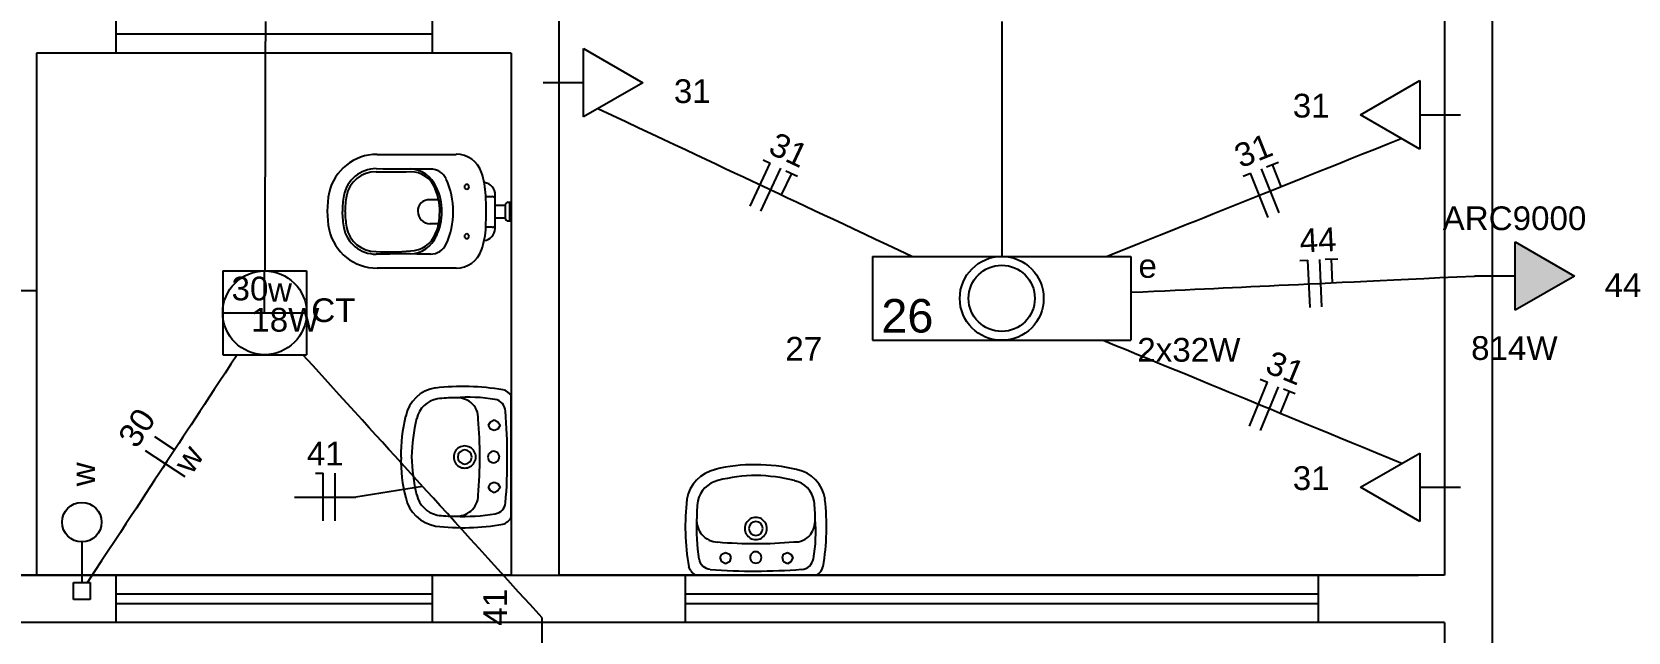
# Model space of a CAD drawing. Header units: millimetres. Extents: x -182 to 147, y -1396 to 58.
# Drawn here: x -140.09 to -130, y 31.37 to 35.16 of the extents above; entities that cross this region are included whole.
import ezdxf

# ---------------------------------------------------------------- set-up
doc = ezdxf.new("R2010")
doc.units = ezdxf.units.MM
doc.header["$LTSCALE"] = 10
doc.header["$MEASUREMENT"] = 0
for name, color, linetype in [('Arquitetura', 8, 'Continuous'), ('EL-Condutos', 4, 'Continuous'), ('EL-Fios (Fase 1)', 7, 'Continuous'), ('EL-Fios (Fase 3)', 7, 'Continuous'), ('EL-Fios (Neutro)', 170, 'Continuous'), ('EL-Fios (Retorno)', 10, 'Continuous'), ('EL-Fios (Terra)', 90, 'Continuous'), ('EL-Textos fios', 7, 'Continuous'), ('P-SIMBOL', 170, 'Continuous'), ('Textos', 7, 'Continuous')]:
    doc.layers.add(name, color=color, linetype=linetype)
doc.styles.add('Arial', font='arial.ttf')

msp = doc.modelspace()

# ---------------------------------------------------------------- hatches: boundary and pattern name
at = {"layer": 'P-SIMBOL', "linetype": 'Continuous'}
msp.add_hatch(color=256, dxfattribs=at).paths.add_polyline_path([(-130.717, 33.4006), (-130.342, 33.6171), (-130.717, 33.8336)])

# ---------------------------------------------------------------- linework, layer by layer
at = {"layer": 'Arquitetura', "linetype": 'Continuous'}
for p, q in [((-131.163, 38.7259), (-131.163, 31.7259)), ((-130.862, 38.7259), (-130.862, 27.5259)), ((-136.762, 35.3269), (-136.762, 31.7259)), ((-137.563, 35.1459), (-139.563, 35.1459)), ((-140.063, 35.0259), (-140.063, 33.5259)), ((-137.063, 35.0259), (-140.063, 35.0259)), ((-137.063, 35.0259), (-137.063, 31.7259)), ((-140.362, 33.5259), (-140.063, 33.5259)), ((-137.063, 31.7259), (-145.563, 31.7259)), ((-131.163, 31.7259), (-136.762, 31.7259)), ((-137.563, 31.6059), (-139.563, 31.6059)), ((-131.963, 31.6059), (-135.963, 31.6059)), ((-137.563, 31.5459), (-139.563, 31.5459)), ((-131.963, 31.5459), (-135.963, 31.5459)), ((-131.163, 31.4259), (-151.463, 31.4259)), ((-131.163, 31.4259), (-131.163, 19.8269))]:
    msp.add_line(p, q, dxfattribs=at)
at = {"layer": 'Arquitetura'}
for p, q in [((-139.563, 35.3269), (-139.563, 35.0259)), ((-137.563, 35.3269), (-137.563, 35.0259)), ((-137.911, 34.3859), (-137.412, 34.3859)), ((-137.223, 34.1199), (-137.183, 34.1199)), ((-137.164, 33.9169), (-137.164, 34.1279)), ((-137.578, 34.0999), (-137.523, 34.0999)), ((-137.164, 34.0649), (-137.101, 34.0649)), ((-137.101, 34.0649), (-137.101, 33.9839)), ((-137.082, 34.0839), (-137.063, 34.0839)), ((-137.075, 34.0839), (-137.075, 33.9649)), ((-137.063, 34.0859), (-137.063, 33.9589)), ((-137.523, 33.9469), (-137.578, 33.9469)), ((-137.183, 33.9249), (-137.224, 33.9249)), ((-137.164, 33.9839), (-137.101, 33.9839)), ((-137.082, 33.9649), (-137.063, 33.9649)), ((-137.412, 33.6669), (-137.911, 33.6669)), ((-140.063, 33.5259), (-140.063, 31.7259)), ((-137.063, 32.4749), (-137.063, 32.8599)), ((-137.207, 32.6739), (-137.194, 32.6949)), ((-137.194, 32.6949), (-137.172, 32.7079)), ((-137.172, 32.7079), (-137.147, 32.6949)), ((-137.147, 32.6949), (-137.134, 32.6739)), ((-137.063, 32.3479), (-137.063, 32.7249)), ((-137.194, 32.6489), (-137.207, 32.6739)), ((-137.172, 32.6399), (-137.194, 32.6489)), ((-137.147, 32.6489), (-137.172, 32.6399)), ((-137.134, 32.6739), (-137.147, 32.6489)), ((-137.063, 32.0939), (-137.063, 32.4749)), ((-137.207, 32.2799), (-137.194, 32.3059)), ((-137.194, 32.3059), (-137.172, 32.3139)), ((-137.172, 32.3139), (-137.147, 32.3059)), ((-137.147, 32.3059), (-137.134, 32.2799)), ((-137.194, 32.2589), (-137.207, 32.2799)), ((-137.172, 32.2459), (-137.194, 32.2589)), ((-137.147, 32.2589), (-137.172, 32.2459)), ((-137.134, 32.2799), (-137.147, 32.2589)), ((-135.743, 31.8369), (-135.731, 31.8579)), ((-135.731, 31.8109), (-135.743, 31.8369)), ((-135.731, 31.8579), (-135.709, 31.8699)), ((-135.709, 31.7979), (-135.731, 31.8109)), ((-135.709, 31.8699), (-135.684, 31.8579)), ((-135.684, 31.8109), (-135.709, 31.7979)), ((-135.684, 31.8579), (-135.675, 31.8369)), ((-135.675, 31.8369), (-135.684, 31.8109)), ((-135.349, 31.8369), (-135.341, 31.8579)), ((-135.341, 31.8109), (-135.349, 31.8369)), ((-135.341, 31.8579), (-135.316, 31.8699)), ((-135.316, 31.7979), (-135.341, 31.8109)), ((-135.316, 31.8699), (-135.295, 31.8579)), ((-135.295, 31.8109), (-135.316, 31.7979)), ((-135.295, 31.8579), (-135.282, 31.8369)), ((-135.282, 31.8369), (-135.295, 31.8109)), ((-140.515, 31.7259), (-131.329, 31.7259)), ((-139.563, 31.7259), (-139.563, 31.4259)), ((-137.563, 31.7259), (-137.563, 31.4259)), ((-135.963, 31.7259), (-135.963, 31.4259)), ((-135.896, 31.7259), (-135.514, 31.7259)), ((-135.642, 31.7259), (-135.265, 31.7259)), ((-135.514, 31.7259), (-135.13, 31.7259)), ((-131.963, 31.7259), (-131.963, 31.4259))]:
    msp.add_line(p, q, dxfattribs=at)
for centre, radius, start, end in [((-137.911, 34.0749), 0.3111, 90.0055, 167.294), ((-137.411, 34.2169), 0.1696, 19.0789, 90.1997), ((-137.915, 34.0849), 0.2107, 90.4233, 168.89), ((-137.922, 34.0889), 0.1863, 88.5002, 169.656), ((-137.63, 51.9789), 17.6851, 269.072, 270.188), ((-137.859, 45.5929), 11.3174, 269.71, 270.806), ((-137.711, 34.1039), 0.1899, 23.5727, 86.7329), ((-137.699, 34.1089), 0.1672, 20.863, 90.2362), ((-137.572, 34.1849), 0.1079, 24.961, 90.9064), ((-137.918, 34.0239), 0.4888, 0, 24.9606), ((-137.721, 34.1089), 0.4972, 2.04895, 19.145), ((-137.242, 34.1299), 0.0781, 358.418, 83.4493), ((-137.642, 34.0269), 0.584, 168.435, 191.568), ((-137.578, 34.0239), 0.5523, 169.437, 180), ((-137.583, 34.0249), 0.531, 169.437, 180.003), ((-137.829, 34.0449), 0.3108, 10.3133, 23.389), ((-137.838, 34.0319), 0.3357, 358.718, 26.1404), ((-137.344, 34.1809), 0.0148, 90, 180), ((-137.344, 34.1809), 0.0148, 180, 270), ((-137.344, 34.1809), 0.0148, 0, 90), ((-137.344, 34.1809), 0.0148, 270, 0), ((-140.013, 34.0269), 2.7912, 357.951, 2.0489), ((-137.183, 34.1009), 0.019, 0, 90), ((-137.579, 34.0239), 0.5519, 180, 190.577), ((-137.553, 34.0259), 0.5602, 180.136, 190.285), ((-137.583, 34.0279), 0.0713, 86.0445, 182.345), ((-137.575, 34.0259), 0.0783, 180.003, 270), ((-137.838, 34.0169), 0.3358, 333.861, 1.27996), ((-137.915, 34.0239), 0.3999, 348.981, 0.00216), ((-137.915, 34.0239), 0.4, 0, 11.0171), ((-137.918, 34.0239), 0.4888, 335.039, 0.00031), ((-137.082, 34.0649), 0.019, 90, 180), ((-137.911, 33.9779), 0.3111, 192.713, 269.998), ((-137.92, 33.9609), 0.2053, 190.569, 270.928), ((-137.92, 33.9609), 0.1883, 190.569, 270.928), ((-137.731, 33.9799), 0.211, 333.002, 351.195), ((-137.719, 33.9439), 0.4957, 340.843, 358.109), ((-137.242, 33.9189), 0.0776, 275.575, 358.63), ((-137.183, 33.9439), 0.019, 270, 0), ((-137.082, 33.9839), 0.019, 180, 270), ((-137.708, 33.9429), 0.1863, 272.443, 336.734), ((-137.699, 33.9439), 0.1672, 269.764, 339.137), ((-137.572, 33.8639), 0.1079, 269.094, 335.039), ((-137.344, 33.8679), 0.0148, 90, 180), ((-137.344, 33.8679), 0.0148, 180, 270), ((-137.344, 33.8679), 0.0148, 0, 90), ((-137.344, 33.8679), 0.0148, 270, 0), ((-137.834, 35.0719), 1.3023, 266.351, 275.878), ((-137.746, 15.4629), 18.2934, 89.4622, 90.5333), ((-137.411, 33.8369), 0.1696, 269.8, 340.921), ((-137.512, 32.6899), 0.2214, 97.7196, 169.592), ((-137.37, 31.4129), 1.5061, 80.2791, 96.5765), ((-137.13, 32.8219), 0.0772, 27.8673, 78.5693), ((-137.506, 32.6849), 0.1567, 98.4194, 168.384), ((-137.439, 32.2089), 0.6378, 87.9946, 98.1696), ((-137.326, 31.9499), 0.9009, 79.782, 95.7972), ((-137.409, 32.6909), 0.1563, 54.6525, 92.8394), ((-137.398, 32.7199), 0.1262, 356.773, 50.7547), ((-137.179, 32.7579), 0.0803, 3.11398, 80.3928), ((-136.812, 32.4949), 0.9482, 165.637, 181.341), ((-136.548, 32.4479), 1.1449, 166.458, 178.697), ((-139.967, 32.4729), 2.7052, 0.02076, 5.09507), ((-140.846, 32.4729), 3.7579, 0, 4.41438), ((-137.357, 32.4729), 0.0698, 119.997, 179.999), ((-137.357, 32.4729), 0.0444, 90, 180), ((-137.357, 32.4729), 0.0698, 60.0032, 119.997), ((-137.357, 32.4729), 0.0444, 0.00968, 90), ((-137.357, 32.4729), 0.0698, 0, 59.9929), ((-137.175, 32.4729), 0.036, 120.019, 180.037), ((-137.175, 32.4729), 0.036, 60.0128, 119.987), ((-137.174, 32.4729), 0.036, 0, 60.0398), ((-136.813, 32.4509), 0.947, 178.698, 194.422), ((-136.54, 32.5029), 1.1531, 181.352, 193.504), ((-137.357, 32.4729), 0.0698, 180, 239.993), ((-137.357, 32.4729), 0.0444, 180, 270), ((-137.357, 32.4729), 0.0698, 240.003, 299.997), ((-137.357, 32.4729), 0.0444, 270, 0), ((-137.357, 32.4729), 0.0698, 299.997, 359.999), ((-140.211, 32.4789), 2.9495, 355.19, 359.939), ((-137.175, 32.4729), 0.036, 180, 240.04), ((-137.175, 32.4729), 0.036, 240.013, 299.987), ((-137.175, 32.4729), 0.036, 300.019, 0.03665), ((-140.519, 32.4599), 3.4312, 355.375, 0.21026), ((-135.722, 32.1649), 0.2349, 102.514, 169.944), ((-135.538, 31.4769), 0.947, 88.698, 104.422), ((-135.495, 31.4749), 0.9482, 75.6368, 91.3415), ((-135.299, 32.1759), 0.2214, 7.71962, 79.5925), ((-135.719, 32.1589), 0.1693, 102.946, 167.281), ((-135.487, 31.2039), 1.1531, 91.3524, 103.504), ((-135.541, 31.2119), 1.1449, 76.4579, 88.6966), ((-135.304, 32.1699), 0.1567, 8.41938, 78.3837), ((-137.501, 32.2679), 0.2349, 192.514, 259.944), ((-137.495, 32.2709), 0.1693, 192.946, 257.281), ((-137.405, 32.2329), 0.1334, 310.344, 359.449), ((-134.455, 32.0329), 1.5077, 173.413, 189.693), ((-135.269, 32.1019), 0.6219, 171.322, 181.826), ((-135.78, 32.1029), 0.6378, 357.995, 8.16964), ((-136.576, 32.0339), 1.5061, 350.279, 6.57653), ((-137.439, 32.7209), 0.6219, 261.322, 271.826), ((-137.41, 32.2419), 0.1432, 266.602, 309.6), ((-137.361, 33.3249), 1.2273, 267.323, 279.242), ((-137.176, 32.1899), 0.0769, 278.756, 355.613), ((-137.152, 32.1459), 0.1044, 290.542, 328.93), ((-135.517, 32.0209), 0.0698, 90, 149.993), ((-135.517, 32.0209), 0.0698, 29.9968, 89.9993), ((-137.369, 33.5339), 1.5077, 263.413, 279.693), ((-134.665, 32.0249), 1.2273, 177.323, 189.242), ((-135.748, 32.0739), 0.1432, 176.602, 219.6), ((-135.517, 32.0209), 0.0698, 150.003, 209.997), ((-135.517, 32.0209), 0.0698, 209.997, 269.999), ((-135.517, 32.0209), 0.0444, 90, 180), ((-135.517, 32.0209), 0.0444, 180, 270), ((-135.517, 32.0209), 0.0444, 0, 90), ((-135.517, 32.0209), 0.0444, 270.01, 0), ((-135.517, 32.0209), 0.0698, 270, 329.993), ((-135.517, 32.0209), 0.0698, 330.003, 29.9968), ((-135.299, 32.0729), 0.1563, 324.652, 2.83944), ((-136.039, 31.9899), 0.9009, 349.782, 5.79718), ((-135.756, 32.0689), 0.1334, 220.344, 269.449), ((-135.51, 34.8749), 2.9495, 265.19, 269.939), ((-135.517, 34.6309), 2.7052, 270.021, 275.095), ((-135.269, 32.0619), 0.1262, 266.773, 320.755), ((-135.8, 31.8399), 0.0769, 188.756, 265.613), ((-135.517, 31.8379), 0.036, 150.013, 209.987), ((-135.517, 31.8379), 0.036, 90, 150.04), ((-135.517, 31.8379), 0.036, 210.019, 270.037), ((-135.517, 31.8379), 0.036, 30.0191, 90.0367), ((-135.517, 31.8379), 0.036, 270, 330.04), ((-135.517, 31.8379), 0.036, 330.013, 29.9872), ((-135.232, 31.8429), 0.0803, 273.114, 350.393), ((-135.844, 31.8159), 0.1044, 200.542, 238.93), ((-135.529, 35.1829), 3.4312, 265.375, 270.21), ((-135.517, 35.5099), 3.7579, 270, 274.414), ((-135.168, 31.7949), 0.0772, 297.867, 348.569)]:
    msp.add_arc(centre, radius, start, end, dxfattribs=at)
at = {"layer": 'EL-Condutos', "linetype": 'Continuous'}
for points in [[(-138.6172, 35.225), (-138.6174, 35.1423), (-138.6176, 35.0589), (-138.6178, 34.9744), (-138.618, 34.8882), (-138.6182, 34.7995), (-138.6184, 34.708), (-138.6187, 34.6128), (-138.6189, 34.5135), (-138.6192, 34.4095), (-138.6194, 34.3002), (-138.6197, 34.1849), (-138.62, 34.0631), (-138.6203, 33.9342), (-138.6207, 33.7976), (-138.621, 33.6527)], [(-133.9624, 35.2257), (-133.9624, 35.1475), (-133.9624, 35.0687), (-133.9624, 34.9887), (-133.9624, 34.9072), (-133.9624, 34.8234), (-133.9624, 34.7368), (-133.9624, 34.6469), (-133.9624, 34.5531), (-133.9624, 34.4549), (-133.9624, 34.3517), (-133.9624, 34.2429), (-133.9624, 34.128), (-133.9624, 34.0065), (-133.9625, 33.8778), (-133.9625, 33.7413)], [(-136.5157, 34.6762), (-136.425, 34.6335), (-136.3386, 34.5929), (-136.2563, 34.5542), (-136.1778, 34.5173), (-136.1028, 34.482), (-136.031, 34.4483), (-135.9621, 34.4159), (-135.8959, 34.3848), (-135.832, 34.3547), (-135.7702, 34.3257), (-135.7102, 34.2975), (-135.6517, 34.27), (-135.5944, 34.243), (-135.5381, 34.2165), (-135.4823, 34.1903), (-135.427, 34.1643), (-135.3717, 34.1383), (-135.3163, 34.1122), (-135.2603, 34.0859), (-135.2035, 34.0592), (-135.1457, 34.0321), (-135.0865, 34.0042), (-135.0257, 33.9757), (-134.963, 33.9462), (-134.8981, 33.9156), (-134.8307, 33.8839), (-134.7605, 33.8509), (-134.6872, 33.8165), (-134.6106, 33.7805), (-134.5304, 33.7427)], [(-133.3002, 33.7407), (-133.2279, 33.7697), (-133.1586, 33.7974), (-133.092, 33.824), (-133.028, 33.8497), (-132.9662, 33.8744), (-132.9064, 33.8983), (-132.8483, 33.9215), (-132.7918, 33.9442), (-132.7366, 33.9663), (-132.6824, 33.9879), (-132.6289, 34.0093), (-132.5761, 34.0305), (-132.5235, 34.0515), (-132.4709, 34.0725), (-132.4182, 34.0936), (-132.365, 34.1149), (-132.3112, 34.1365), (-132.2564, 34.1584), (-132.2004, 34.1808), (-132.1431, 34.2037), (-132.084, 34.2274), (-132.0231, 34.2518), (-131.96, 34.277), (-131.8945, 34.3032), (-131.8263, 34.3305), (-131.7553, 34.3589), (-131.6811, 34.3886), (-131.6035, 34.4196), (-131.5224, 34.4521), (-131.4373, 34.4861)], [(-133.1449, 33.5144), (-133.0711, 33.5179), (-133.0004, 33.5212), (-132.9323, 33.5244), (-132.8666, 33.5275), (-132.8029, 33.5305), (-132.7409, 33.5335), (-132.6804, 33.5363), (-132.621, 33.5391), (-132.5624, 33.5419), (-132.5043, 33.5447), (-132.4464, 33.5474), (-132.3884, 33.5501), (-132.33, 33.5529), (-132.2708, 33.5557), (-132.2106, 33.5585), (-132.1491, 33.5615), (-132.0858, 33.5644), (-132.0207, 33.5675), (-131.9532, 33.5707), (-131.8832, 33.574), (-131.8103, 33.5775), (-131.7342, 33.5811), (-131.6545, 33.5848), (-131.5711, 33.5888), (-131.4835, 33.5929), (-131.3915, 33.5973), (-131.2948, 33.6018), (-131.193, 33.6067), (-131.0858, 33.6117), (-130.973, 33.6171)], [(-133.3207, 33.2114), (-133.2467, 33.1809), (-133.1758, 33.1517), (-133.1077, 33.1237), (-133.0423, 33.0968), (-132.9792, 33.0708), (-132.9183, 33.0457), (-132.8592, 33.0214), (-132.8018, 32.9977), (-132.7456, 32.9746), (-132.6906, 32.9519), (-132.6364, 32.9296), (-132.5829, 32.9076), (-132.5296, 32.8856), (-132.4764, 32.8637), (-132.4231, 32.8418), (-132.3693, 32.8196), (-132.3148, 32.7972), (-132.2595, 32.7744), (-132.2029, 32.7511), (-132.1448, 32.7272), (-132.0851, 32.7026), (-132.0234, 32.6772), (-131.9596, 32.6509), (-131.8932, 32.6236), (-131.8242, 32.5951), (-131.7521, 32.5655), (-131.6769, 32.5345), (-131.5982, 32.5021), (-131.5157, 32.4681), (-131.4293, 32.4325)], [(-138.796, 33.1193), (-138.8351, 33.0599), (-138.872, 33.0036), (-138.9071, 32.9503), (-138.9404, 32.8996), (-138.9721, 32.8513), (-139.0025, 32.8051), (-139.0315, 32.7609), (-139.0595, 32.7182), (-139.0866, 32.677), (-139.113, 32.6369), (-139.1388, 32.5976), (-139.1642, 32.559), (-139.1893, 32.5207), (-139.2144, 32.4826), (-139.2396, 32.4443), (-139.265, 32.4055), (-139.2909, 32.3662), (-139.3174, 32.3258), (-139.3446, 32.2844), (-139.3728, 32.2415), (-139.4021, 32.1969), (-139.4327, 32.1503), (-139.4647, 32.1016), (-139.4983, 32.0504), (-139.5337, 31.9966), (-139.5711, 31.9397), (-139.6105, 31.8797), (-139.6523, 31.8161), (-139.6965, 31.7489), (-139.7433, 31.6776)], [(-136.8675, 31.4562), (-136.944, 31.5403), (-137.0161, 31.6196), (-137.0841, 31.6942), (-137.1481, 31.7647), (-137.2086, 31.8311), (-137.2657, 31.8939), (-137.3198, 31.9534), (-137.3712, 32.0099), (-137.4201, 32.0637), (-137.4669, 32.1151), (-137.5117, 32.1644), (-137.555, 32.212), (-137.5969, 32.258), (-137.6378, 32.303), (-137.6779, 32.3471), (-137.7175, 32.3906), (-137.7569, 32.434), (-137.7965, 32.4774), (-137.8364, 32.5213), (-137.8769, 32.5659), (-137.9184, 32.6115), (-137.9611, 32.6584), (-138.0053, 32.7071), (-138.0513, 32.7576), (-138.0994, 32.8105), (-138.1498, 32.8659), (-138.2029, 32.9242), (-138.2589, 32.9858), (-138.318, 33.0509), (-138.3807, 33.1198)]]:
    msp.add_lwpolyline(points, dxfattribs=at)
at = {"layer": 'EL-Fios (Fase 1)'}
for p, q in [((-135.4857, 34.0262), (-135.3581, 34.2977)), ((-132.2091, 34.0157), (-132.3206, 34.2943)), ((-131.9385, 33.4212), (-131.9527, 33.7209)), ((-132.3273, 32.6401), (-132.2131, 32.9175))]:
    msp.add_line(p, q, dxfattribs=at)
at = {"layer": 'EL-Fios (Fase 3)'}
for p, q in [((-139.1235, 32.3478), (-139.3742, 32.5125)), ((-138.1761, 32.0699), (-138.1761, 32.3699))]:
    msp.add_line(p, q, dxfattribs=at)
at = {"layer": 'EL-Fios (Neutro)'}
for p, q in [((-135.5536, 34.0581), (-135.426, 34.3296)), ((-135.4712, 34.3508), (-135.426, 34.3296)), ((-132.4366, 34.2478), (-132.3902, 34.2664)), ((-132.2788, 33.9879), (-132.3902, 34.2664)), ((-132.0775, 33.715), (-132.0276, 33.7174)), ((-132.0134, 33.4177), (-132.0276, 33.7174)), ((-132.3967, 32.6687), (-132.2824, 32.9461)), ((-132.3287, 32.9651), (-132.2824, 32.9461)), ((-138.3011, 32.3699), (-138.2511, 32.3699)), ((-138.2511, 32.0699), (-138.2511, 32.3699))]:
    msp.add_line(p, q, dxfattribs=at)
at = {"layer": 'EL-Fios (Retorno)'}
msp.add_line((-139.1912, 32.5179), (-139.3165, 32.6003), dxfattribs=at)
at = {"layer": 'EL-Fios (Terra)'}
for p, q in [((-132.2881, 34.3073), (-132.2138, 34.337)), ((-132.1952, 34.1829), (-132.2509, 34.3221)), ((-135.354, 34.13), (-135.2902, 34.2657)), ((-135.3264, 34.2828), (-135.254, 34.2487)), ((-131.9177, 33.7226), (-131.8378, 33.7263)), ((-131.8707, 33.5746), (-131.8778, 33.7245)), ((-132.1807, 32.9042), (-132.1067, 32.8737)), ((-132.2008, 32.7502), (-132.1437, 32.8889))]:
    msp.add_line(p, q, dxfattribs=at)
at = {"layer": 'EL-Textos fios'}
for p in [(-137.6234, 32.2872), (-138.4323, 32.2199)]:
    msp.add_line(p, (-138.0449, 32.2199), dxfattribs=at)
at = {"layer": 'P-SIMBOL'}
for p, q in [((-136.6059, 35.0554), (-136.2309, 34.8389)), ((-136.6059, 34.6224), (-136.6059, 35.0554)), ((-136.6059, 34.8389), (-136.8619, 34.8389)), ((-136.2309, 34.8389), (-136.6059, 34.6224)), ((-131.6939, 34.636), (-131.3189, 34.8525)), ((-131.3189, 34.8525), (-131.3189, 34.4195)), ((-131.3189, 34.4195), (-131.6939, 34.636)), ((-131.3189, 34.636), (-131.0629, 34.636)), ((-130.717, 33.4006), (-130.717, 33.8336)), ((-130.717, 33.8336), (-130.342, 33.6171)), ((-134.7785, 33.7407), (-133.1465, 33.7407)), ((-134.7785, 33.7407), (-134.7785, 33.2107)), ((-133.1465, 33.7407), (-133.1465, 33.2107)), ((-138.8867, 33.6497), (-138.3567, 33.6497)), ((-138.8867, 33.6497), (-138.8867, 33.1197)), ((-138.6217, 33.3847), (-138.6217, 33.6497)), ((-138.3567, 33.6497), (-138.3567, 33.1197)), ((-130.717, 33.6171), (-130.973, 33.6171)), ((-130.342, 33.6171), (-130.717, 33.4006)), ((-138.8867, 33.3847), (-138.3567, 33.3847)), ((-134.7785, 33.2107), (-133.1465, 33.2107)), ((-138.8867, 33.1197), (-138.3567, 33.1197)), ((-131.6939, 32.2817), (-131.3189, 32.4982)), ((-131.3189, 32.4982), (-131.3189, 32.0652)), ((-131.3189, 32.0652), (-131.6939, 32.2817)), ((-131.3189, 32.2817), (-131.0629, 32.2817)), ((-139.7773, 31.936), (-139.7773, 31.679)), ((-139.8303, 31.679), (-139.7242, 31.679)), ((-139.8303, 31.5729), (-139.8303, 31.679)), ((-139.7242, 31.679), (-139.7242, 31.5729)), ((-139.7242, 31.5729), (-139.8303, 31.5729)), ((-136.8675, 31.1992), (-136.8675, 31.4562))]:
    msp.add_line(p, q, dxfattribs=at)
for centre, radius in [((-133.9625, 33.4757), 0.265), ((-138.6217, 33.3847), 0.265), ((-133.9625, 33.4757), 0.2092), ((-139.7773, 32.061), 0.125)]:
    msp.add_circle(centre, radius, dxfattribs=at)

# ---------------------------------------------------------------- texts
at = {"layer": 'EL-Textos fios', "char_height": 0.15, "attachment_point": 8, "line_spacing_factor": 0.6, "style": 'Arial'}
for s, insert, width, rotation in [('31', (-135.3415, 34.3446), 0.36, 334.81935), ('31', (-132.3436, 34.3384), 0.36, 21.80677), ('44', (-131.96, 33.7701), 0.36, 2.70436), ('31', (-132.1988, 32.9652), 0.36, 337.62111), ('30', (-139.3656, 32.6158), 0.36, 56.69417), ('w', (-139.0407, 32.4191), 0.18, 56.69417)]:
    msp.add_mtext(s, dxfattribs=dict(at, insert=insert, width=width, rotation=rotation))
at = {"layer": 'EL-Textos fios', "insert": (-138.2386, 32.4194), "char_height": 0.15, "width": 0.36, "attachment_point": 8, "line_spacing_factor": 0.6, "style": 'Arial'}
msp.add_mtext('41', dxfattribs=at)
at = {"layer": 'P-SIMBOL', "insert": (-134.7235, 33.2566), "char_height": 0.2118, "width": 0.50832, "attachment_point": 7, "line_spacing_factor": 0.6, "style": 'Arial'}
msp.add_mtext('26', dxfattribs=at)
at = {"layer": 'Textos', "char_height": 0.15, "line_spacing_factor": 0.6, "style": 'Arial'}
for s, insert, width, attachment_point in [('31', (-135.9185, 34.7082), 0.36, 8), ('31', (-132.0062, 34.6167), 0.36, 8), ('ARC9000', (-130.7211, 33.9049), 1.26, 8), ('e', (-133.0983, 33.6035), 0.18, 7), ('30', (-138.8311, 33.4608), 0.36, 7), ('44', (-130.0352, 33.484), 0.36, 8), ('w', (-138.6005, 33.4551), 0.18, 7), ('18W', (-138.7063, 33.2634), 0.54, 7), ('CT', (-138.3271, 33.3237), 0.36, 7), ('27', (-135.3304, 33.082), 0.36, 7), ('2x32W', (-133.1056, 33.0734), 0.9, 7), ('814W', (-130.7219, 33.0846), 0.72, 8), ('31', (-132.0062, 32.2624), 0.36, 8)]:
    msp.add_mtext(s, dxfattribs=dict(at, insert=insert, width=width, attachment_point=attachment_point))
at = {"layer": 'Textos', "char_height": 0.15, "rotation": 90.00021, "line_spacing_factor": 0.6, "style": 'Arial'}
for s, insert, width, attachment_point in [('w', (-139.6948, 32.2879), 0.18, 7), ('41', (-137.0896, 31.5232), 0.36, 8)]:
    msp.add_mtext(s, dxfattribs=dict(at, insert=insert, width=width, attachment_point=attachment_point))

doc.saveas('drawing.dxf')
